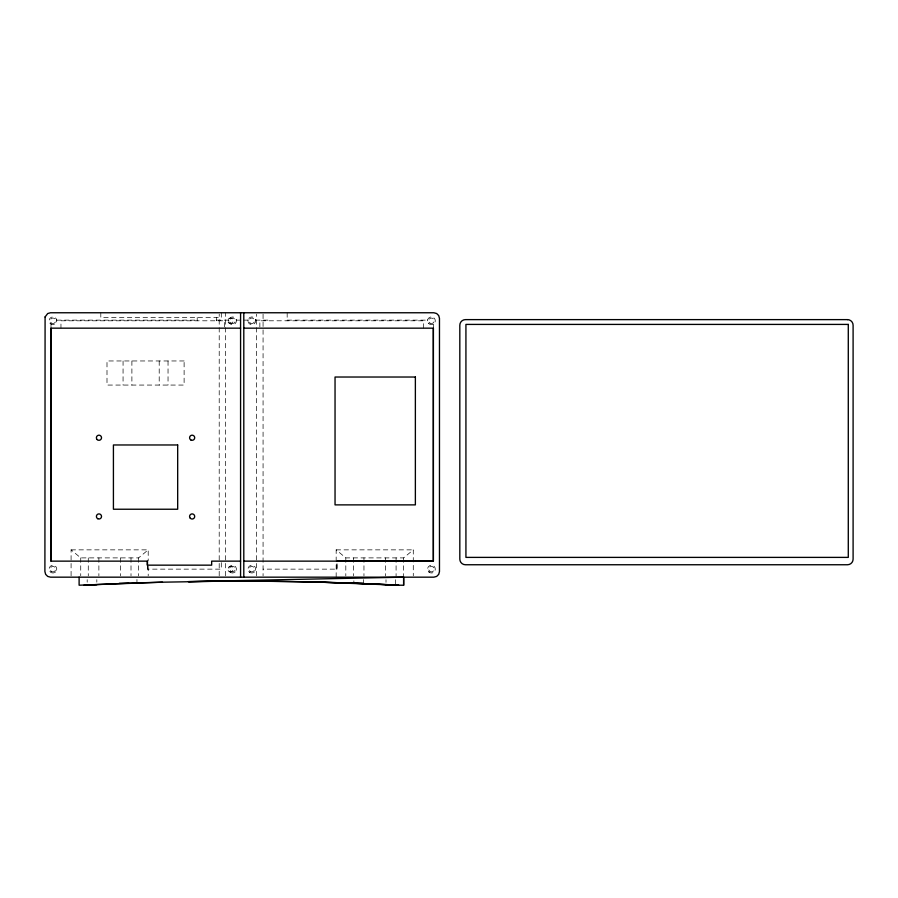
<?xml version="1.0" encoding="UTF-8"?>
<svg xmlns="http://www.w3.org/2000/svg" width="898" height="898" viewBox="0 0 898 898"><rect width="100%" height="100%" fill="white"/><g stroke="black" fill="none" stroke-linecap="round" stroke-linejoin="round"><path stroke-width="0.67" stroke-dasharray="4.49 3.37" d="M219.202 575.775L219.213 314.165M225.634 575.775L225.634 312.762M256.648 575.775L256.648 314.165M336.963 569.141L336.974 562.474L336.963 569.141L263.069 569.141M228.687 320.799L228.822 319.8M247.971 320.799L248.095 319.8M427.583 320.799L427.706 319.8M71.088 575.809L71.088 549.857L80.73 557.894L138.561 557.894L148.204 549.857L148.204 560.79M336.166 577.167L336.166 549.857L345.809 557.894L403.64 557.894L413.282 549.857L413.282 575.809M54.857 572.475L55.654 571.869M234.468 572.475L235.276 571.869M253.752 572.475L254.549 571.869M56.697 320.126L197.201 320.126M216.474 320.126L228.777 320.126M236.309 320.126L240.574 320.126M243.796 320.126L248.061 320.126M255.593 320.126L267.885 320.126L267.885 320.799M287.169 320.126L427.673 320.126M71.088 549.857L148.204 549.857M336.166 549.857L413.282 549.857M147.395 566.481L147.395 569.141L221.301 569.141L221.301 561.138M428.705 571.869L429.502 572.475A3.85 3.85 0 0 0 435.294 569.141A3.85 3.85 0 0 0 429.502 565.796A3.85 3.85 0 0 0 429.502 572.475M249.094 571.869A3.85 3.85 0 0 0 255.548 570.14A3.85 3.85 0 0 0 250.823 565.414A3.85 3.85 0 0 0 249.094 571.869L249.891 572.475M229.821 571.869A3.85 3.85 0 0 0 236.264 570.14A3.85 3.85 0 0 0 231.549 565.414A3.85 3.85 0 0 0 229.821 571.869L230.618 572.475M255.548 319.8L255.683 320.799A3.85 3.85 0 0 1 249.891 324.144A3.85 3.85 0 0 1 249.891 317.465A3.85 3.85 0 0 1 255.683 320.799M236.264 319.8L236.399 320.799A3.85 3.85 0 0 1 230.618 324.144A3.85 3.85 0 0 1 230.618 317.465A3.85 3.85 0 0 1 236.399 320.799M56.653 319.8L56.787 320.799M433.364 324.144L433.364 328.163M423.407 328.163L423.407 320.799L259.859 320.799L259.859 326.928M403.64 557.894L403.64 575.798M396.085 557.894L396.085 575.831M395.648 579.726L395.648 584.924M386.005 579.726L386.005 582.342M385.489 557.894L385.489 575.831M363.959 557.894L363.959 575.831M363.51 579.614L363.51 583.285M353.879 580.838L353.879 583.285M353.352 557.894L353.352 575.831M345.809 557.894L345.809 575.798M287.169 312.762L287.169 320.799M263.069 314.165L263.069 575.775M224.511 326.928L224.511 320.799L60.963 320.799L60.963 328.163M221.301 312.762L221.301 317.589L100.812 317.589L100.812 312.762M216.474 317.589L216.474 320.799M197.201 317.589L197.201 320.799M168.038 360.962L168.038 385.062M159.204 360.962L159.204 385.062M148.204 566.245L148.204 575.809M147.395 566.481L147.395 569.141M138.561 557.894L138.561 575.798M136.956 579.479L136.956 581.792M131.894 360.962L131.894 385.062M131.007 557.894L131.007 575.831M123.06 360.962L123.06 385.062M120.411 557.894L120.411 575.831M98.881 557.894L98.881 575.831M96.827 579.67L96.827 582.173M88.273 557.894L88.273 575.831M87.185 579.67L87.185 582.173M80.73 557.894L80.73 575.798M51.006 324.144L51.006 328.163M184.112 360.962L106.997 360.962L106.997 385.062L184.112 385.062L184.112 360.962M429.502 571.072A2.728 2.728 0 0 0 434.071 569.848A2.728 2.728 0 0 0 430.726 566.503A2.728 2.728 0 0 0 429.502 571.072M250.452 571.51A2.728 2.728 0 0 0 254.549 569.141A2.728 2.728 0 0 0 250.452 566.773A2.728 2.728 0 0 0 250.452 571.51M430.075 323.168A2.728 2.728 0 0 0 434.161 320.799A2.728 2.728 0 0 0 430.075 318.431A2.728 2.728 0 0 0 430.075 323.168M250.452 323.168A2.728 2.728 0 0 0 254.549 320.799A2.728 2.728 0 0 0 250.452 318.431A2.728 2.728 0 0 0 250.452 323.168M51.568 323.168A2.728 2.728 0 0 0 55.665 320.799A2.728 2.728 0 0 0 51.568 318.431A2.728 2.728 0 0 0 51.568 323.168M231.179 571.51A2.728 2.728 0 0 0 235.276 569.141A2.728 2.728 0 0 0 231.179 566.773A2.728 2.728 0 0 0 231.179 571.51M51.568 571.51A2.728 2.728 0 0 0 55.665 569.141A2.728 2.728 0 0 0 51.568 566.773A2.728 2.728 0 0 0 51.568 571.51M231.179 323.168A2.728 2.728 0 0 0 235.276 320.799A2.728 2.728 0 0 0 231.179 318.431A2.728 2.728 0 0 0 231.179 323.168M229.091 571.51A2.728 2.728 0 0 0 233.188 569.141A2.728 2.728 0 0 0 229.091 566.773A2.728 2.728 0 0 0 229.091 571.51M229.091 323.168A2.728 2.728 0 0 0 233.188 320.799A2.728 2.728 0 0 0 229.091 318.431A2.728 2.728 0 0 0 229.091 323.168M50.209 571.869A3.85 3.85 0 0 0 56.653 570.14A3.85 3.85 0 0 0 51.938 565.414A3.85 3.85 0 0 0 50.209 571.869M50.209 323.527A3.85 3.85 0 0 0 56.653 321.798A3.85 3.85 0 0 0 51.938 317.073A3.85 3.85 0 0 0 50.209 323.527M428.705 323.527A3.85 3.85 0 0 0 435.16 321.798A3.85 3.85 0 0 0 430.434 317.073A3.85 3.85 0 0 0 428.705 323.527"/><path stroke-width="1.35" d="M240.574 328.163L51.006 328.163L51.006 561.138L147.395 561.138L147.395 565.145M147.395 561.138L147.395 565.156L211.659 565.156L211.659 561.138L240.574 561.138M403.64 585.238L403.64 577.167L188.378 581.635A3056.455 3056.455 0 0 1 292.849 581.635L320.564 582.218A3056.455 3056.455 0 0 1 398.858 585.204L403.64 585.238L403.64 577.167M243.796 328.163L433.364 328.163L433.364 561.138L336.963 561.138M79.114 577.167L79.114 585.204L162.471 582.185M243.796 561.138L433.364 561.138L433.364 328.163M316.814 582.151L320.564 582.196A3056.455 3056.455 0 0 1 398.858 585.238L320.373 582.185A3080.14 3080.14 0 0 0 215.093 581.287L162.269 582.196A3056.455 3056.455 0 0 0 83.974 585.204M119.322 583.318L128.964 583.318M353.879 583.285L363.51 583.285M87.185 584.677L96.827 584.677M386.005 584.834L395.648 584.834M386.005 584.924L395.648 584.924M243.796 312.762L243.796 577.167M240.574 312.762L240.574 577.167M51.006 328.163L51.006 561.138M45.091 316.938L44.9 571.555L45.652 574.361L47.706 576.415L50.524 577.167L433.846 577.167L436.653 576.415L438.718 574.361L439.47 571.555L439.47 318.386L438.718 315.58L436.653 313.525L433.846 312.762L50.524 312.762L47.706 313.525L45.091 316.938M847.476 319.621L465.445 319.621A5.624 5.624 0 0 0 459.821 325.244L459.821 559.128A5.624 5.624 0 0 0 465.445 564.752L847.476 564.752A5.624 5.624 0 0 0 853.1 559.128L853.1 325.244A5.624 5.624 0 0 0 847.476 319.621M848.284 324.414L465.927 324.414L465.927 557.389L848.284 557.389L848.284 324.414M415.37 377.025L335.044 377.025L335.044 504.878L415.37 504.878L415.37 377.025M177.681 444.97L113.417 444.97L113.417 509.233L177.681 509.233L177.681 444.97M190.859 439.964A2.571 2.571 0 0 0 194.709 437.741A2.571 2.571 0 0 0 190.859 435.519A2.571 2.571 0 0 0 190.859 439.964M190.32 518.281A2.571 2.571 0 0 0 194.619 517.125A2.571 2.571 0 0 0 191.476 513.982A2.571 2.571 0 0 0 190.32 518.281M97.68 518.685A2.571 2.571 0 0 0 101.53 516.462A2.571 2.571 0 0 0 97.68 514.24A2.571 2.571 0 0 0 97.68 518.685M97.141 439.56A2.571 2.571 0 0 0 101.44 438.404A2.571 2.571 0 0 0 98.297 435.261A2.571 2.571 0 0 0 97.141 439.56"/></g></svg>
